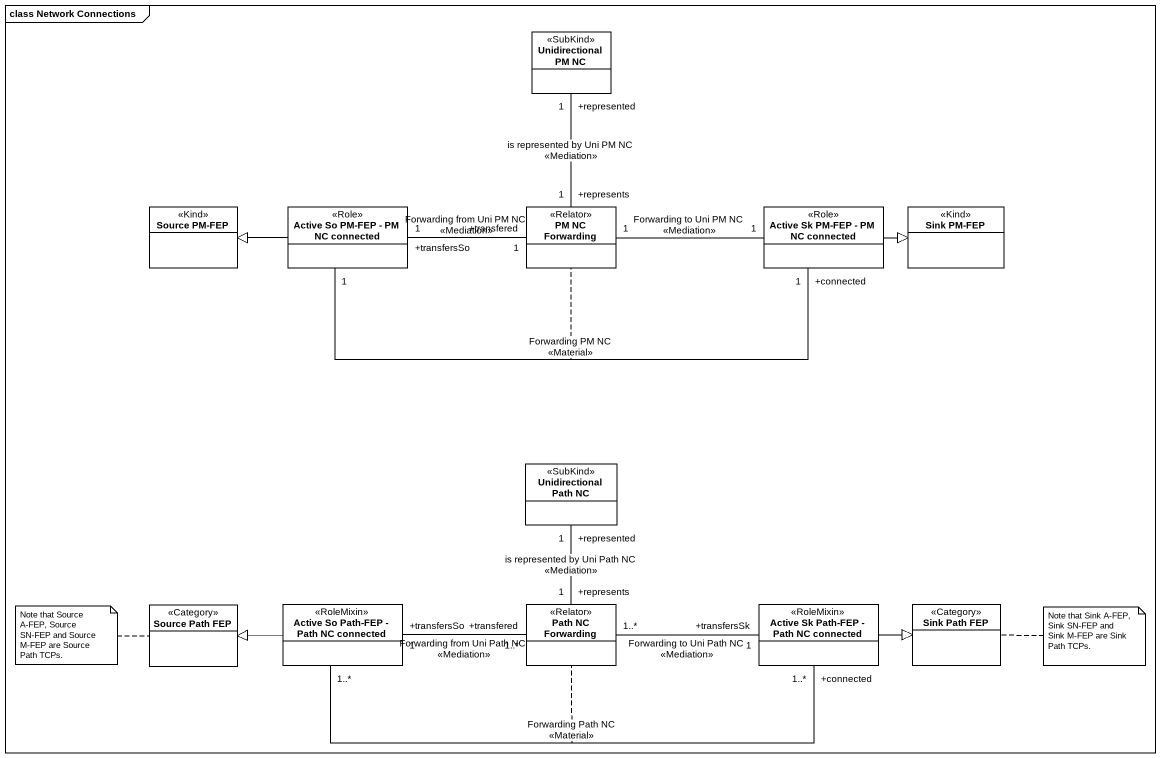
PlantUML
@startuml
mainframe class Network Connections
hide circle
hide empty members
class "Unidirectional PM NC" as Unidirectional_PM_NC <<SubKind>>
class "Source PM-FEP" as Source_PM_FEP <<Kind>>
class "Active So PM-FEP - PM NC connected" as Active_So_PM_FEP_PM_NC <<Role>>
class "PM NC Forwarding" as PM_NC_Forwarding <<Relator>>
class "Active Sk PM-FEP - PM NC connected" as Active_Sk_PM_FEP_PM_NC <<Role>>
class "Sink PM-FEP" as Sink_PM_FEP <<Kind>>
class "Unidirectional Path NC" as Unidirectional_Path_NC <<SubKind>>
class "Source Path FEP" as Source_Path_FEP <<Category>>
class "Active So Path-FEP - Path NC connected" as Active_So_Path_FEP_Path_NC <<RoleMixin>>
class "Path NC Forwarding" as Path_NC_Forwarding <<Relator>>
class "Active Sk Path-FEP - Path NC connected" as Active_Sk_Path_FEP_Path_NC <<RoleMixin>>
class "Sink Path FEP" as Sink_Path_FEP <<Category>>
Active_So_PM_FEP_PM_NC -left-|> Source_PM_FEP
Active_So_PM_FEP_PM_NC "1" -right- "+connected\n1" Active_Sk_PM_FEP_PM_NC : Forwarding PM NC\n<<Material>>
(Active_So_PM_FEP_PM_NC, Active_Sk_PM_FEP_PM_NC) .. PM_NC_Forwarding
PM_NC_Forwarding "+represents\n1" -up- "+represented\n1" Unidirectional_PM_NC : is represented by Uni PM NC\n<<Mediation>>
PM_NC_Forwarding "+transfered\n1" -left- "+transfersSo\n1" Active_So_PM_FEP_PM_NC : Forwarding from Uni PM NC\n<<Mediation>>
PM_NC_Forwarding "1" -right- "1" Active_Sk_PM_FEP_PM_NC : Forwarding to Uni PM NC\n<<Mediation>>
Active_Sk_PM_FEP_PM_NC -right-|> Sink_PM_FEP
Active_So_Path_FEP_Path_NC -left-|> Source_Path_FEP
Active_So_Path_FEP_Path_NC "1..*" -right- "+connected\n1..*" Active_Sk_Path_FEP_Path_NC : Forwarding Path NC\n<<Material>>
(Active_So_Path_FEP_Path_NC, Active_Sk_Path_FEP_Path_NC) .. Path_NC_Forwarding
Path_NC_Forwarding "+represents\n1" -up- "+represented\n1" Unidirectional_Path_NC : is represented by Uni Path NC\n<<Mediation>>
Path_NC_Forwarding "+transfered\n1..*" -left- "+transfersSo\n1" Active_So_Path_FEP_Path_NC : Forwarding from Uni Path NC\n<<Mediation>>
Path_NC_Forwarding "1..*" -right- "+transfersSk\n1" Active_Sk_Path_FEP_Path_NC : Forwarding to Uni Path NC\n<<Mediation>>
Active_Sk_Path_FEP_Path_NC -right-|> Sink_Path_FEP
note left of Source_Path_FEP : Note that Source A-FEP, Source SN-FEP and Source M-FEP are Source Path TCPs.
note right of Sink_Path_FEP : Note that Sink A-FEP, Sink SN-FEP and Sink M-FEP are Sink Path TCPs.
@enduml
